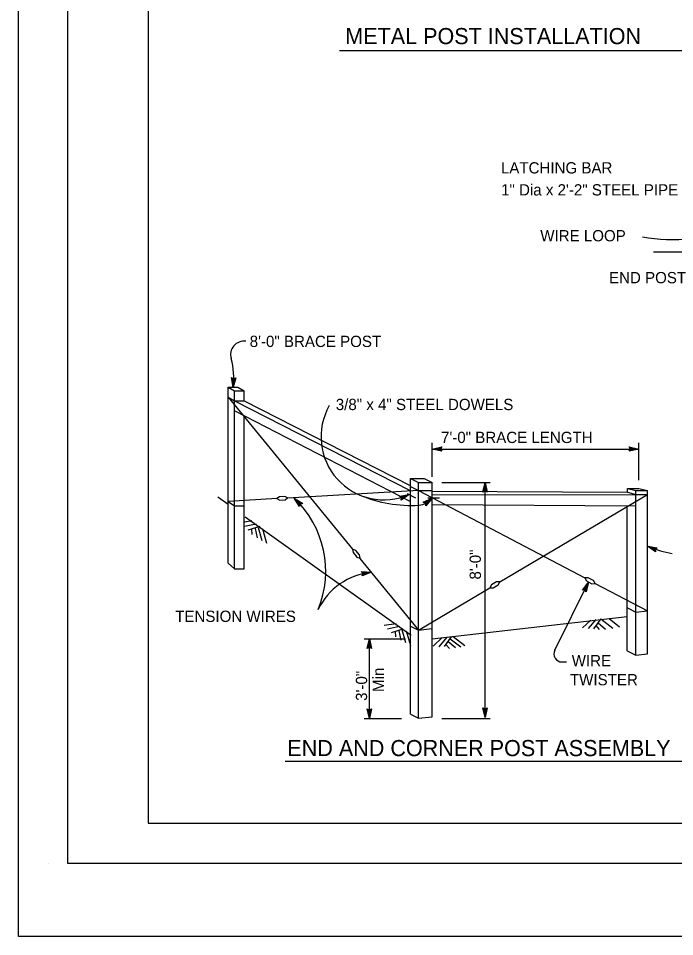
# Model space of a CAD drawing. Extents: x -894 to 866, y -476 to 714.
# Drawn here: x -894 to -487, y -476 to 93 of the extents above; entities that cross this region are included whole.
import ezdxf

# ---------------------------------------------------------------- set-up
doc = ezdxf.new("R2010")
doc.units = 0
for name, color, linetype in [('10 Sheet Format', 7, 'Continuous'), ('56 Stage 3 Anno', 7, 'Continuous'), ('57 Undefined', 7, 'Continuous'), ('59 Sndwall Anno', 7, 'Continuous'), ('60 Nongeo Data', 7, 'Continuous')]:
    doc.layers.add(name, color=color, linetype=linetype)

msp = doc.modelspace()

# ---------------------------------------------------------------- linework, layer by layer
at = {"layer": '10 Sheet Format'}
for p, q in [((-813.45, 643.96), (-813.45, -406.04)), ((-813.45, -406.04), (-438.24, -406.04)), ((-875.42, -431.05), (-875.42, -431.05))]:
    msp.add_line(p, q, dxfattribs=at)
for points in [[(-894.04, 713.56), (865.96, 713.56), (865.96, -476.44), (-894.04, -476.44)], [(-863.43, 668.96), (836.57, 668.96), (836.57, -431.04), (-863.43, -431.04)], [(-863.43, 668.96), (836.57, 668.96), (836.57, -431.04), (-863.43, -431.04)]]:
    msp.add_lwpolyline(points, close=True, dxfattribs=at)
at = {"layer": '56 Stage 3 Anno'}
for p, q in [((-760.84, -135.48), (-761.75, -129.4)), ((-761.75, -129.4), (-761.75, -129.4)), ((-761.75, -129.4), (-760.48, -130.29)), ((-760.75, -134.09), (-761.4, -129.66)), ((-760.65, -132.72), (-761.07, -129.86)), ((-759.08, -129.58), (-760.84, -135.48)), ((-759.45, -129.78), (-760.75, -134.1)), ((-760.55, -131.34), (-760.73, -130.12)), ((-759.83, -129.98), (-760.65, -132.72)), ((-760.19, -130.13), (-760.55, -131.34)), ((-760.48, -130.29), (-759.08, -129.58)), ((-759.08, -129.58), (-759.08, -129.58)), ((-760.84, -135.48), (-760.84, -135.48)), ((-637.35, -191.05), (-637.35, -170.04)), ((-508.98, -193.06), (-508.98, -170.04)), ((-637.35, -173.87), (-631.35, -172.54)), ((-637.35, -173.87), (-508.98, -173.87)), ((-631.35, -175.21), (-637.35, -173.87)), ((-637.35, -173.87), (-637.35, -173.87)), ((-631.57, -174.85), (-635.97, -173.87)), ((-635.96, -173.86), (-631.59, -172.9)), ((-634.59, -173.87), (-631.76, -173.24)), ((-631.8, -174.49), (-634.59, -173.87)), ((-633.21, -173.87), (-632, -173.6)), ((-631.98, -174.14), (-633.21, -173.87)), ((-631.35, -172.54), (-632.15, -173.87)), ((-632.15, -173.87), (-631.35, -175.21)), ((-631.35, -172.54), (-631.35, -172.54)), ((-631.35, -175.21), (-631.35, -175.21)), ((-514.18, -173.86), (-514.98, -172.52)), ((-514.98, -172.52), (-514.98, -172.52)), ((-514.98, -172.52), (-508.98, -173.86)), ((-508.98, -173.86), (-514.98, -175.19)), ((-514.98, -175.19), (-514.18, -173.86)), ((-514.98, -175.19), (-514.98, -175.19)), ((-514.76, -172.88), (-510.36, -173.86)), ((-510.37, -173.87), (-514.74, -174.83)), ((-511.74, -173.86), (-514.56, -174.49)), ((-514.53, -173.24), (-511.74, -173.86)), ((-514.35, -173.59), (-513.12, -173.86)), ((-513.12, -173.86), (-514.33, -174.13)), ((-508.98, -173.86), (-508.98, -173.86)), ((-631.38, -194.54), (-601.36, -194.54)), ((-605.82, -200.54), (-604.48, -194.54)), ((-605.46, -200.32), (-604.48, -195.92)), ((-605.1, -200.09), (-604.48, -197.3)), ((-604.76, -199.91), (-604.48, -198.68)), ((-604.48, -340.46), (-604.48, -194.54)), ((-604.48, -194.54), (-604.48, -194.54)), ((-604.48, -194.54), (-603.15, -200.54)), ((-604.48, -195.93), (-603.51, -200.3)), ((-604.48, -197.3), (-603.86, -200.13)), ((-604.48, -198.68), (-604.21, -199.89)), ((-719.51, -209.53), (-722.82, -204.35)), ((-722.82, -204.35), (-722.82, -204.35)), ((-722.82, -204.35), (-717.63, -207.64)), ((-657.55, -203.02), (-651.47, -202.13)), ((-656.33, -203.99), (-657.55, -203.02)), ((-657.55, -203.02), (-657.55, -203.02)), ((-657.23, -203.28), (-652.76, -202.62)), ((-656.88, -203.53), (-654.05, -203.11)), ((-651.47, -202.13), (-656.6, -205.52)), ((-656.6, -205.52), (-656.33, -203.99)), ((-656.59, -203.79), (-655.34, -203.61)), ((-652.77, -202.63), (-656.51, -205.1)), ((-654.05, -203.11), (-656.47, -204.71)), ((-655.34, -203.61), (-656.38, -204.29)), ((-651.47, -202.13), (-651.47, -202.13)), ((-642.82, -206.87), (-637.2, -204.38)), ((-637.2, -204.38), (-641.23, -209.02)), ((-637.2, -204.38), (-637.2, -204.38)), ((-604.48, -199.74), (-605.82, -200.54)), ((-605.82, -200.54), (-605.82, -200.54)), ((-603.15, -200.54), (-604.48, -199.74)), ((-603.15, -200.54), (-603.15, -200.54)), ((-719.42, -209.13), (-721.84, -205.32)), ((-721.83, -205.33), (-718.05, -207.73)), ((-719.33, -208.71), (-720.86, -206.3)), ((-720.86, -206.3), (-718.42, -207.85)), ((-719.21, -208.34), (-719.88, -207.27)), ((-719.88, -207.27), (-718.84, -207.94)), ((-719.13, -208.02), (-719.51, -209.53)), ((-719.51, -209.53), (-719.51, -209.53)), ((-717.63, -207.64), (-719.13, -208.02)), ((-717.63, -207.64), (-717.63, -207.64)), ((-656.6, -205.51), (-656.6, -205.51)), ((-641.38, -207.47), (-642.82, -206.87)), ((-642.82, -206.87), (-642.82, -206.87)), ((-642.44, -207.03), (-638.31, -205.2)), ((-642.03, -207.18), (-639.42, -206.02)), ((-641.69, -207.35), (-640.53, -206.84)), ((-641.23, -209.02), (-641.38, -207.47)), ((-640.53, -206.84), (-641.35, -207.77)), ((-639.42, -206.02), (-641.32, -208.2)), ((-638.32, -205.21), (-641.26, -208.59)), ((-641.23, -209.02), (-641.23, -209.02)), ((-498.65, -237.56), (-503.7, -234.06)), ((-503.7, -234.06), (-503.7, -234.06)), ((-503.7, -234.06), (-497.64, -235.09)), ((-498.72, -237.15), (-502.42, -234.58)), ((-502.41, -234.58), (-498, -235.34)), ((-498.8, -236.73), (-501.14, -235.1)), ((-501.14, -235.1), (-498.29, -235.59)), ((-498.83, -236.34), (-499.86, -235.63)), ((-499.86, -235.63), (-498.64, -235.83)), ((-497.64, -235.09), (-498.88, -236.02)), ((-498.88, -236.02), (-498.65, -237.56)), ((-498.65, -237.56), (-498.65, -237.56)), ((-497.64, -235.09), (-497.64, -235.09)), ((-680.13, -251.1), (-681.15, -249.91)), ((-681.15, -249.91), (-681.15, -249.91)), ((-681.15, -249.91), (-675.01, -250.22)), ((-680.87, -250.23), (-676.37, -250.45)), ((-675.01, -250.22), (-680.69, -252.54)), ((-680.58, -250.54), (-677.73, -250.68)), ((-676.38, -250.45), (-680.52, -252.15)), ((-677.73, -250.68), (-680.41, -251.78)), ((-675.01, -250.22), (-675.01, -250.22)), ((-680.69, -252.54), (-680.13, -251.1)), ((-680.69, -252.54), (-680.69, -252.54)), ((-680.35, -250.85), (-679.09, -250.91)), ((-679.09, -250.91), (-680.24, -251.38)), ((-561.19, -298.74), (-540.23, -256.54)), ((-544.09, -261.32), (-540.23, -256.54)), ((-542.54, -261.2), (-544.09, -261.32)), ((-544.09, -261.32), (-544.09, -261.32)), ((-543.68, -261.28), (-540.84, -257.78)), ((-543.25, -261.23), (-541.46, -259.01)), ((-542.86, -261.23), (-542.07, -260.25)), ((-541.7, -262.51), (-542.54, -261.2)), ((-542.07, -260.25), (-542.37, -261.45)), ((-541.46, -259.01), (-542.15, -261.82)), ((-540.84, -257.79), (-541.92, -262.14)), ((-540.23, -256.54), (-541.7, -262.51)), ((-540.23, -256.54), (-540.23, -256.54)), ((-541.7, -262.51), (-541.7, -262.51)), ((-679.42, -291.57), (-653.9, -291.57)), ((-677.56, -297.57), (-676.22, -291.57)), ((-677.21, -297.35), (-676.22, -292.95)), ((-676.85, -297.12), (-676.22, -294.33)), ((-676.5, -296.94), (-676.22, -295.72)), ((-676.22, -340.96), (-676.22, -291.57)), ((-676.22, -291.57), (-676.22, -291.57)), ((-676.22, -291.57), (-674.89, -297.57)), ((-676.22, -292.96), (-675.25, -297.34)), ((-676.22, -294.33), (-675.6, -297.16)), ((-676.22, -295.72), (-675.96, -296.92)), ((-676.22, -296.77), (-677.56, -297.57)), ((-677.56, -297.57), (-677.56, -297.57)), ((-674.89, -297.57), (-676.22, -296.77)), ((-674.89, -297.57), (-674.89, -297.57)), ((-556.71, -305.97), (-553.89, -305.97)), ((-676.22, -340.96), (-677.55, -334.96)), ((-677.55, -334.96), (-677.55, -334.96)), ((-677.55, -334.96), (-676.22, -335.76)), ((-676.23, -339.56), (-677.19, -335.19)), ((-676.22, -338.19), (-676.85, -335.37)), ((-676.22, -336.81), (-676.49, -335.6)), ((-676.22, -335.76), (-674.88, -334.96)), ((-674.88, -334.96), (-676.22, -340.96)), ((-675.24, -335.17), (-676.22, -339.58)), ((-675.6, -335.41), (-676.22, -338.19)), ((-675.94, -335.58), (-676.22, -336.81)), ((-674.88, -334.96), (-674.88, -334.96)), ((-604.48, -340.46), (-605.81, -334.45)), ((-605.81, -334.46), (-605.81, -334.46)), ((-605.81, -334.46), (-604.48, -335.26)), ((-604.48, -339.06), (-605.45, -334.69)), ((-604.48, -337.69), (-605.1, -334.87)), ((-604.48, -336.31), (-604.74, -335.1)), ((-604.48, -335.26), (-603.14, -334.46)), ((-603.14, -334.46), (-604.48, -340.46)), ((-603.49, -334.67), (-604.48, -339.08)), ((-603.85, -334.91), (-604.48, -337.69)), ((-604.2, -335.08), (-604.48, -336.31)), ((-603.14, -334.46), (-603.14, -334.46)), ((-679.42, -340.96), (-656.4, -340.96)), ((-676.22, -340.96), (-676.22, -340.96)), ((-631.38, -340.96), (-601.36, -340.96)), ((-604.48, -340.46), (-604.48, -340.46))]:
    msp.add_line(p, q, dxfattribs=at)
for centre, radius, start, end in [((-487.44, 64.29), 108.09, 259.6896, 275.6672), ((-753.95, -115.28), 8.42, 82.826, 196.3055), ((-801.69, -129.24), 41.32, 351.3208, 16.3055), ((-667.13, -166.28), 39.12, 150.2793, 293.5863), ((-765.77, -249.66), 62.43, 337.6371, 46.5325), ((-650.2, -126.32), 82.53, 247.2824, 273.3109), ((-646.75, -196.45), 12.33, 276.3968, 298.0999), ((-477.09, -172.91), 66.72, 247.3967, 260.2246), ((-671.3, -290.99), 40.72, 95.2264, 154.4276), ((-556.71, -300.97), 5, 153.5886, 270)]:
    msp.add_arc(centre, radius, start, end, dxfattribs=at)
at = {"layer": '57 Undefined'}
for p, q in [((-694.71, 73.56), (-467.67, 73.56)), ((-728.54, -367.5), (-449.64, -367.5))]:
    msp.add_line(p, q, dxfattribs=at)
at = {"layer": '59 Sndwall Anno'}
for p, q in [((-746.47, -220.46), (-753.7, -221.95)), ((-749.24, -218.3), (-753.52, -219.19)), ((-744.31, -222.01), (-751.61, -224.13)), ((-749.39, -223.61), (-749.2, -226.86)), ((-747.12, -223.13), (-745.89, -228.95)), ((-745.2, -222.47), (-743.07, -230.54)), ((-742.54, -223.32), (-740.15, -232.34)), ((-527.56, -279.1), (-520.98, -284.24)), ((-659.53, -282.41), (-667.1, -283.32)), ((-657.46, -283.97), (-665.1, -285.67)), ((-538.81, -280.01), (-544.01, -284.88)), ((-535.73, -279.67), (-540.55, -285.18)), ((-532.56, -279.3), (-537.11, -285.4)), ((-535.74, -283.39), (-533.62, -285.87)), ((-534.22, -281.64), (-529.72, -285.53)), ((-532.53, -279.3), (-525.17, -285.05)), ((-655.4, -285.57), (-662.67, -287.8)), ((-660.21, -287.08), (-659.97, -290.33)), ((-657.95, -286.56), (-656.63, -292.36)), ((-656.04, -285.88), (-653.78, -293.91)), ((-653.36, -286.68), (-650.83, -295.66)), ((-628.09, -290.53), (-633.15, -296.49)), ((-625.47, -290.29), (-629.93, -296.46)), ((-624.35, -290.07), (-616.92, -295.71)), ((-631.12, -290.89), (-636.62, -296.18)), ((-628.75, -295.1), (-626.59, -297.54)), ((-627.38, -293.24), (-622.83, -297.07)), ((-626.19, -291.54), (-619.54, -296.59))]:
    msp.add_line(p, q, dxfattribs=at)
at = {"layer": '60 Nongeo Data'}
for p, q in [((-499.93, -51.39), (-276.76, -51.39)), ((-763.85, -135.48), (-759.85, -137.81)), ((-763.85, -135.48), (-757.84, -135.48)), ((-763.85, -149.89), (-763.85, -135.48)), ((-757.84, -135.48), (-753.85, -137.8)), ((-763.85, -141.58), (-759.85, -143.92)), ((-763.85, -141.58), (-686.76, -236.03)), ((-759.85, -137.81), (-753.94, -137.81)), ((-759.85, -155.49), (-759.85, -137.81)), ((-753.85, -143.92), (-753.85, -137.8)), ((-759.85, -143.92), (-753.85, -143.92)), ((-759.85, -143.92), (-650.88, -199.55)), ((-753.85, -143.92), (-650.85, -196.5)), ((-763.85, -244.73), (-763.85, -149.89)), ((-759.8, -150.1), (-650.82, -206.37)), ((-753.85, -248.12), (-753.85, -153.21)), ((-759.85, -248.17), (-759.85, -155.49)), ((-650.76, -338.43), (-650.76, -192.05)), ((-650.76, -192.05), (-642.26, -192.05)), ((-650.76, -192.05), (-645.85, -194.54)), ((-642.26, -192.05), (-637.35, -194.54)), ((-650.85, -196.5), (-650.84, -196.5)), ((-650.71, -197.08), (-645.85, -199.54)), ((-645.85, -340.96), (-645.85, -194.54)), ((-645.85, -194.54), (-637.35, -194.54)), ((-637.35, -339.95), (-637.35, -194.54)), ((-516.06, -200.66), (-516.06, -198.33)), ((-516.06, -198.33), (-508.98, -198.33)), ((-516.06, -198.37), (-510.95, -199.66)), ((-508.98, -198.33), (-503.73, -199.66)), ((-770.33, -203.4), (-763.92, -207.97)), ((-733.48, -204.61), (-763.8, -206.36)), ((-732, -203.53), (-733.58, -204.62)), ((-733.58, -204.62), (-731.87, -205.51)), ((-728.71, -203.32), (-732, -203.53)), ((-730.29, -204.42), (-730.29, -204.42)), ((-727, -204.21), (-728.71, -203.32)), ((-728.59, -205.3), (-727, -204.21)), ((-645.85, -199.54), (-727.11, -204.24)), ((-652.82, -201.36), (-647.64, -204.04)), ((-645.85, -199.54), (-637.35, -199.54)), ((-645.85, -199.54), (-542.59, -253.84)), ((-639.91, -204.08), (-632.68, -204.13)), ((-637.35, -200.07), (-516.06, -200.66)), ((-637.34, -202.35), (-510.95, -201.96)), ((-595.38, -256.25), (-503.73, -201.96)), ((-516.06, -200.66), (-510.95, -201.96)), ((-510.95, -199.66), (-503.73, -199.66)), ((-510.95, -205.65), (-510.95, -199.66)), ((-510.95, -201.96), (-503.73, -201.96)), ((-503.73, -205.65), (-503.73, -199.66)), ((-503.73, -300.89), (-503.73, -204.88)), ((-763.8, -206.36), (-759.87, -209.17)), ((-759.87, -209.17), (-753.87, -209.17)), ((-731.87, -205.51), (-728.59, -205.3)), ((-650.88, -206.34), (-650.68, -206.34)), ((-637.2, -208.35), (-511.01, -209.11)), ((-516.19, -299.08), (-516.19, -209.25)), ((-510.95, -301.74), (-510.95, -205.65)), ((-753.36, -215.97), (-650.42, -289.39)), ((-684.62, -236.71), (-686.64, -236)), ((-686.64, -236), (-686.33, -238.12)), ((-686.33, -238.12), (-683.99, -240.94)), ((-682.29, -239.53), (-684.62, -236.71)), ((-684.31, -238.82), (-684.31, -238.82)), ((-763.85, -244.73), (-759.87, -248.17)), ((-763.85, -244.73), (-759.87, -248.17)), ((-683.99, -240.94), (-681.97, -241.64)), ((-681.97, -241.64), (-682.29, -239.53)), ((-682.1, -241.74), (-645.85, -286.15)), ((-759.87, -248.17), (-753.87, -248.17)), ((-597.38, -256.24), (-600.53, -258.11)), ((-595.25, -256.26), (-597.38, -256.24)), ((-596.26, -258.14), (-595.25, -256.26)), ((-540.46, -253.73), (-542.59, -253.85)), ((-542.59, -253.85), (-541.49, -255.69)), ((-541.49, -255.69), (-538.25, -257.4)), ((-537.22, -255.44), (-540.46, -253.73)), ((-539.35, -255.57), (-539.35, -255.57)), ((-536.12, -257.28), (-537.22, -255.44)), ((-645.85, -286.15), (-601.49, -259.87)), ((-600.53, -258.11), (-601.55, -259.99)), ((-601.55, -259.99), (-599.41, -260.01)), ((-599.41, -260.01), (-596.26, -258.14)), ((-598.39, -258.12), (-598.39, -258.12)), ((-538.25, -257.4), (-536.12, -257.28)), ((-536.15, -257.23), (-503.72, -274.29)), ((-516.16, -272.48), (-510.91, -275.13)), ((-637.26, -291.57), (-516.19, -277.75)), ((-510.91, -275.13), (-503.72, -274.29)), ((-650.7, -283.7), (-645.85, -286.15)), ((-645.85, -286.15), (-637.41, -285.16)), ((-516.19, -299.08), (-510.95, -301.74)), ((-510.95, -301.74), (-503.73, -300.89)), ((-650.76, -338.43), (-645.79, -340.95)), ((-645.79, -340.95), (-637.35, -339.95))]:
    msp.add_line(p, q, dxfattribs=at)

# ---------------------------------------------------------------- texts
at = {"layer": '57 Undefined'}
for s, height, p in [('METAL POST INSTALLATION', 10, (-691.21, 77.44)), ('LATCHING BAR', 7, (-594.62, -2.83)), ('1" Dia x 2\'-2" STEEL PIPE BAR', 7, (-594.52, -16.48)), ('WIRE LOOP', 7, (-570.2, -44.95)), ('END POST', 7, (-527.56, -70.96)), ('8\'-0" BRACE POST', 7, (-750.5, -110.52)), ('3/8" x 4" STEEL DOWELS', 7, (-697.08, -149.67)), ('7\'-0" BRACE LENGTH', 7, (-631.79, -170.1)), ('TENSION WIRES', 7, (-796.73, -281.14)), ('WIRE', 7, (-550.68, -308.64)), ('TWISTER', 7, (-551.79, -320.47)), ('END AND CORNER POST ASSEMBLY', 10, (-727.14, -364.42))]:
    msp.add_text(s, height=height, dxfattribs=at).set_placement(p)
for s, p in [('8\'-0"', (-607.05, -254.83)), ('3\'-0"', (-677.65, -330.12)), ('Min', (-667.15, -324.62))]:
    msp.add_text(s, height=7, rotation=90, dxfattribs=at).set_placement(p)

doc.saveas('drawing.dxf')
